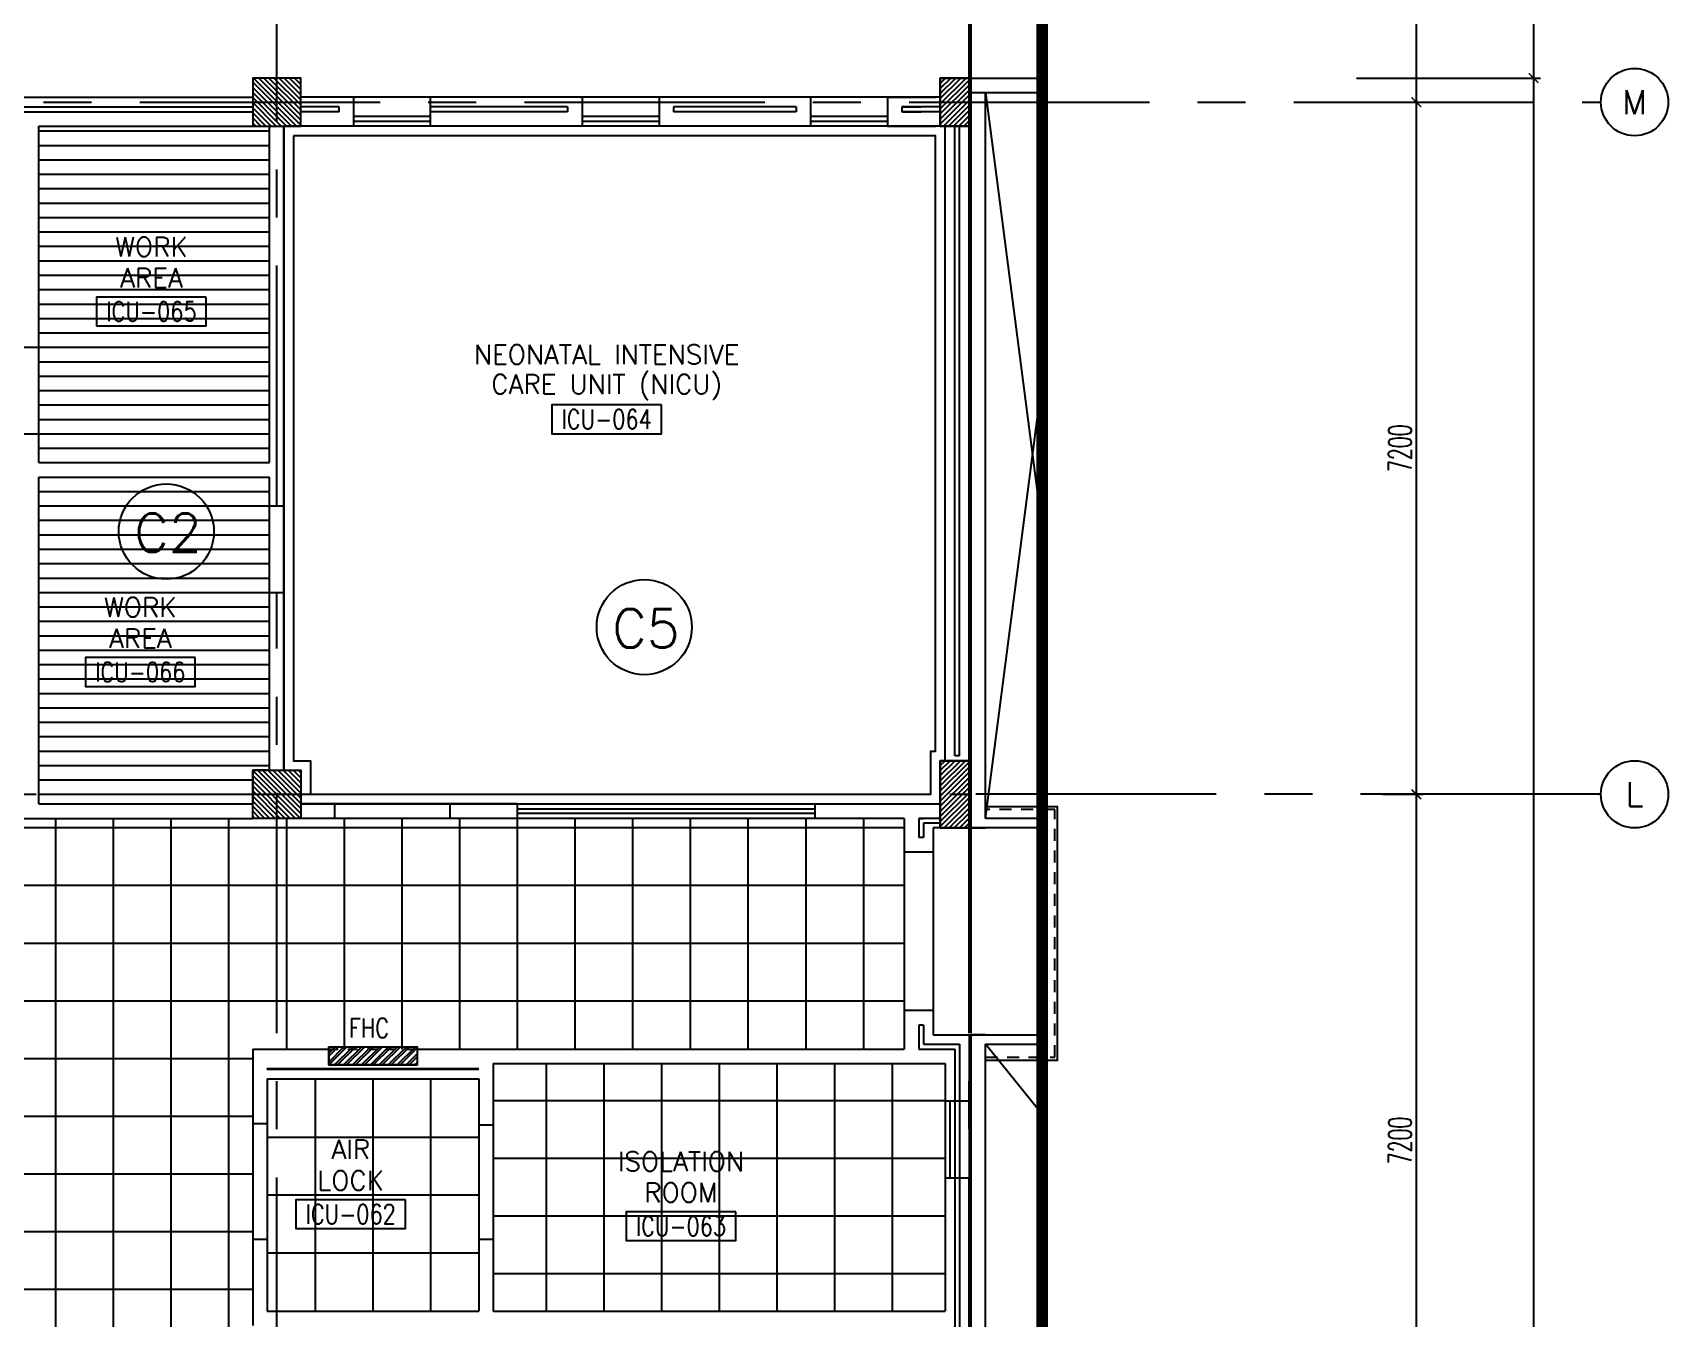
# Model space of a CAD drawing. Extents: x 275967.8 to 276060, y 57291.9 to 57371.4.
# Drawn here: x 276043.04 to 276060.05, y 57344.93 to 57358.3 of the extents above; entities that cross this region are included whole.
import ezdxf
from ezdxf.enums import TextEntityAlignment as Align

# ---------------------------------------------------------------- set-up
doc = ezdxf.new("R2010")
doc.units = 0
doc.header["$MEASUREMENT"] = 0
doc.header["$PDMODE"] = 34
for name, pattern in [('CENTER2', [1.125, 0.75, -0.125, 0.125, -0.125]), ('CENTERX2', [4, 2.5, -0.5, 0.5, -0.5]), ('HIDDEN', [0.375, 0.25, -0.125]), ('HIDDEN2', [0.1875, 0.125, -0.0625])]:
    doc.linetypes.add(name, pattern=pattern)
doc.layers.get('0').update_dxf_attribs({"linetype": 'CONTINUOUS'})
doc.layers.get('DEFPOINTS').update_dxf_attribs({"linetype": 'CONTINUOUS'})
for name, color, linetype in [('AX-CR', 2, 'CONTINUOUS'), ('AX-DIM', 4, 'CONTINUOUS'), ('AX-TXT', 2, 'CONTINUOUS'), ('AXES', 11, 'CENTERX2'), ('CEILING', 4, 'CONTINUOUS'), ('CEILING-MARKER', 6, 'CONTINUOUS'), ('COL', 5, 'CONTINUOUS'), ('ELEV', 2, 'CONTINUOUS'), ('FHC', 2, 'CONTINUOUS'), ('HAT', 8, 'CONTINUOUS'), ('INSUL', 4, 'CONTINUOUS'), ('RM-BOX', 11, 'CONTINUOUS'), ('RM-NAME', 11, 'CONTINUOUS'), ('RM-NO', 11, 'CONTINUOUS'), ('ROOF', 7, 'CONTINUOUS'), ('SHAFT', 3, 'CONTINUOUS'), ('STR', 5, 'CONTINUOUS'), ('TXT', 2, 'CONTINUOUS'), ('WALL', 2, 'CONTINUOUS'), ('WIN', 3, 'CONTINUOUS')]:
    doc.layers.add(name, color=color, linetype=linetype)
doc.styles.add('ROMANS', font='ROMANS.shx', dxfattribs={"width": 0.6})
doc.dimstyles.new('STANDARD_IN', dxfattribs={"dimtxt": 0.24, "dimasz": 0.1, "dimexe": 0.07, "dimexo": 0.05, "dimgap": 0.05, "dimtad": 1, "dimdec": 0, "dimlfac": 1000, "dimzin": 0, "dimtxsty": 'ROMANS', "dimblk": 'ARCHTICK', "dimcen": 0.05, "dimdle": 0.05, "dimclrd": 4, "dimclre": 4, "dimclrt": 2, "dimazin": 3, "dimtfac": 1, "dimtdec": 0, "dimtmove": 0, "dimatfit": 3, "dimtolj": 1, "dimtzin": 0})

# ---------------------------------------------------------------- blocks, each defined once
blk = doc.blocks.new('*X12')
at = {"color": 0}
for p, q in [((80579, 169940), (81029, 170390)), ((80579, 169993), (80976, 170390)), ((80579, 170046), (80923, 170390)), ((80579, 170099), (80870, 170390)), ((80579, 170152), (80817, 170390)), ((80579, 170205), (80764, 170390)), ((80579, 170258), (80711, 170390)), ((80579, 170311), (80658, 170390)), ((80579, 170364), (80605, 170390)), ((80582, 169890), (81079, 170387)), ((80635, 169890), (81079, 170334)), ((80688, 169890), (81079, 170281)), ((80741, 169890), (81079, 170228)), ((80794, 169890), (81079, 170175)), ((80847, 169890), (81079, 170122)), ((80900, 169890), (81079, 170069)), ((80953, 169890), (81079, 170016)), ((81006, 169890), (81079, 169963)), ((81059, 169890), (81079, 169910))]:
    blk.add_line(p, q, dxfattribs=at)
blk = doc.blocks.new('*X11')
at = {"color": 0}
for p, q in [((80579, 177099), (81070, 177590)), ((80579, 177152), (81017, 177590)), ((80579, 177205), (80964, 177590)), ((80579, 177258), (80911, 177590)), ((80579, 177311), (80858, 177590)), ((80579, 177364), (80804, 177590)), ((80579, 177417), (80751, 177590)), ((80579, 177471), (80698, 177590)), ((80579, 177524), (80645, 177590)), ((80579, 177577), (80592, 177590)), ((80623, 177090), (81079, 177546)), ((80676, 177090), (81079, 177493)), ((80729, 177090), (81079, 177440)), ((80782, 177090), (81079, 177387)), ((80835, 177090), (81079, 177334)), ((80888, 177090), (81079, 177281)), ((80941, 177090), (81079, 177228)), ((80994, 177090), (81079, 177175)), ((81047, 177090), (81079, 177122))]:
    blk.add_line(p, q, dxfattribs=at)
blk = doc.blocks.new('COL50')
at = {"layer": 'COL'}
blk.add_lwpolyline([(-250, 250), (-250, -250), (250, -250), (250, 250)], close=True, dxfattribs=at)
blk = doc.blocks.new('RM1')
at = {"layer": 'RM-BOX'}
blk.add_lwpolyline([(570, -200), (-570, -200), (-570, -500), (570, -500)], close=True, dxfattribs=at)
at = {"layer": 'RM-NAME', "style": 'ROMANS'}
blk.add_attdef('ROOMNAME1', text='', height=200, dxfattribs=at).set_placement((0, 324), align=Align.MIDDLE)
blk = doc.blocks.new('_ARCHTICK')
at = {"color": 0, "linetype": 'BYBLOCK', "const_width": 0.15}
blk.add_lwpolyline([(-0.5, -0.5), (0.5, 0.5)], dxfattribs=at)
blk = doc.blocks.new('*D150')
at = {"layer": 'AX-DIM', "color": 4, "ltscale": 0.3}
for p, q in [((276056.791, 57367.858), (276058.715, 57367.858)), ((276058.645, 57367.908), (276058.645, 57357.783)), ((276057.995, 57357.833), (276058.715, 57357.833))]:
    blk.add_line(p, q, dxfattribs=at)
at = {"layer": 'DEFPOINTS', "color": 0, "ltscale": 0.3}
for p in [(276056.741, 57367.858), (276057.945, 57357.833), (276058.645, 57357.833)]:
    blk.add_point(p, dxfattribs=at)
at = {"layer": 'AX-DIM', "color": 4, "ltscale": 0.3, "xscale": 0.1, "yscale": 0.1, "zscale": 0.1}
for p, rotation in [((276058.645, 57367.858), 90), ((276058.645, 57357.833), 270)]:
    blk.add_blockref('_ARCHTICK', p, dxfattribs=dict(at, rotation=rotation))
at = {"layer": 'AX-DIM', "color": 2, "ltscale": 0.3, "insert": (276058.475, 57362.845), "char_height": 0.24, "attachment_point": 5, "rotation": 90, "style": 'ROMANS'}
blk.add_mtext('\\A1;10025', dxfattribs=at)
blk = doc.blocks.new('*D149')
at = {"layer": 'AX-DIM', "color": 4, "ltscale": 0.3}
for p, q in [((276056.803, 57357.833), (276058.715, 57357.833)), ((276058.645, 57357.883), (276058.645, 57298.463)), ((276054.365, 57298.513), (276058.715, 57298.513))]:
    blk.add_line(p, q, dxfattribs=at)
at = {"layer": 'DEFPOINTS', "color": 0, "ltscale": 0.3}
for p in [(276056.753, 57357.833), (276054.315, 57298.513), (276058.645, 57298.513)]:
    blk.add_point(p, dxfattribs=at)
at = {"layer": 'AX-DIM', "color": 4, "ltscale": 0.3, "xscale": 0.1, "yscale": 0.1, "zscale": 0.1}
for p, rotation in [((276058.645, 57357.833), 90), ((276058.645, 57298.513), 270)]:
    blk.add_blockref('_ARCHTICK', p, dxfattribs=dict(at, rotation=rotation))
at = {"layer": 'AX-DIM', "color": 2, "ltscale": 0.3, "insert": (276058.475, 57328.173), "char_height": 0.24, "attachment_point": 5, "rotation": 90, "style": 'ROMANS'}
blk.add_mtext('\\A1;59320', dxfattribs=at)
blk = doc.blocks.new('*D137')
at = {"layer": 'AX-DIM', "color": 4, "ltscale": 0.3}
for p, q in [((276057.425, 57350.433), (276057.425, 57343.133)), ((276057.075, 57350.383), (276057.495, 57350.383)), ((276057.075, 57343.183), (276057.495, 57343.183))]:
    blk.add_line(p, q, dxfattribs=at)
at = {"layer": 'DEFPOINTS', "color": 0, "ltscale": 0.3}
for p in [(276057.025, 57350.383), (276057.025, 57343.183), (276057.425, 57343.183)]:
    blk.add_point(p, dxfattribs=at)
at = {"layer": 'AX-DIM', "color": 4, "ltscale": 0.3, "xscale": 0.1, "yscale": 0.1, "zscale": 0.1}
for p, rotation in [((276057.425, 57350.383), 90), ((276057.425, 57343.183), 270)]:
    blk.add_blockref('_ARCHTICK', p, dxfattribs=dict(at, rotation=rotation))
at = {"layer": 'AX-DIM', "color": 2, "ltscale": 0.3, "insert": (276057.255, 57346.783), "char_height": 0.24, "attachment_point": 5, "rotation": 90, "style": 'ROMANS'}
blk.add_mtext('\\A1;7200', dxfattribs=at)
blk = doc.blocks.new('AXR')
at = {"layer": 'AX-CR'}
blk.add_circle((350, 0), 350, dxfattribs=at)
blk = doc.blocks.new('*D135')
at = {"layer": 'AX-DIM', "color": 4, "ltscale": 0.3}
for p, q in [((276057.075, 57357.583), (276057.495, 57357.583)), ((276057.425, 57357.633), (276057.425, 57350.333)), ((276057.075, 57350.383), (276057.495, 57350.383))]:
    blk.add_line(p, q, dxfattribs=at)
at = {"layer": 'DEFPOINTS', "color": 0, "ltscale": 0.3}
for p in [(276057.025, 57357.583), (276057.025, 57350.383), (276057.425, 57350.383)]:
    blk.add_point(p, dxfattribs=at)
at = {"layer": 'AX-DIM', "color": 4, "ltscale": 0.3, "xscale": 0.1, "yscale": 0.1, "zscale": 0.1}
for p, rotation in [((276057.425, 57357.583), 90), ((276057.425, 57350.383), 270)]:
    blk.add_blockref('_ARCHTICK', p, dxfattribs=dict(at, rotation=rotation))
at = {"layer": 'AX-DIM', "color": 2, "ltscale": 0.3, "insert": (276057.255, 57353.983), "char_height": 0.24, "attachment_point": 5, "rotation": 90, "style": 'ROMANS'}
blk.add_mtext('\\A1;7200', dxfattribs=at)
blk = doc.blocks.new('*D134')
at = {"layer": 'AX-DIM', "color": 4, "ltscale": 0.3}
for p, q in [((276057.075, 57359.983), (276057.495, 57359.983)), ((276057.425, 57360.033), (276057.425, 57357.533)), ((276057.075, 57357.583), (276057.495, 57357.583))]:
    blk.add_line(p, q, dxfattribs=at)
at = {"layer": 'DEFPOINTS', "color": 0, "ltscale": 0.3}
for p in [(276057.025, 57359.983), (276057.025, 57357.583), (276057.425, 57357.583)]:
    blk.add_point(p, dxfattribs=at)
at = {"layer": 'AX-DIM', "color": 4, "ltscale": 0.3, "xscale": 0.1, "yscale": 0.1, "zscale": 0.1}
for p, rotation in [((276057.425, 57359.983), 90), ((276057.425, 57357.583), 270)]:
    blk.add_blockref('_ARCHTICK', p, dxfattribs=dict(at, rotation=rotation))
at = {"layer": 'AX-DIM', "color": 2, "ltscale": 0.3, "insert": (276057.255, 57358.783), "char_height": 0.24, "attachment_point": 5, "rotation": 90, "style": 'ROMANS'}
blk.add_mtext('\\A1;2400', dxfattribs=at)
blk = doc.blocks.new('C11')
at = {"layer": 'HAT'}
h = blk.add_hatch(dxfattribs=at)
h.set_pattern_fill('ANSI31', color=256, scale=300, style=0)
h.set_pattern_definition([(45, (-248556.182, -75061.005), (-26.5165043, 26.5165043), [])])
h.paths.add_polyline_path([(300, 700), (0, 700), (0, 350), (300, 350)])
h.paths.add_polyline_path([(300, 350), (0, 350), (0, 0), (300, 0)])
at = {"layer": 'COL'}
blk.add_lwpolyline([(300, 700), (300, 0), (0, 0), (0, 700)], close=True, dxfattribs=at)
blk = doc.blocks.new('C-300')
at = {"layer": 'HAT', "linetype": 'BYBLOCK', "ltscale": 0.3}
h = blk.add_hatch(dxfattribs=at)
h.set_pattern_fill('ANSI31', color=8, scale=300, style=0)
h.set_pattern_definition([(45, (-258496.182, -82361.005), (-26.5165043, 26.5165043), [])])
h.paths.add_polyline_path([(300, 500), (0, 500), (0, 250), (300, 250)])
h.paths.add_polyline_path([(300, 250), (0, 250), (0, 0), (300, 0)])
at = {"layer": 'COL'}
blk.add_lwpolyline([(0, 500), (300, 500), (300, 0), (0, 0)], close=True, dxfattribs=at)

msp = doc.modelspace()

# ---------------------------------------------------------------- hatches: boundary and pattern name
at = {"layer": 'FHC', "linetype": 'BYBLOCK', "ltscale": 0.3}
h = msp.add_hatch(dxfattribs=at)
h.set_pattern_fill('ANSI32', color=11, scale=0.175, style=0)
h.set_pattern_definition([(45, (275813.919317, 57316.51692), (-0.046403883, 0.046403883), []), (45, (275813.95025, 57316.51692), (-0.046403883, 0.046403883), [])])
h.paths.add_polyline_path([(276047.0355, 57347.5679), (276047.0355, 57347.7579), (276046.1155, 57347.7579), (276046.1155, 57347.5679)])
h.paths.add_polyline_path([(276045.9029, 57347.1468), (276045.9029, 57347.5676), (276046.1654, 57347.5676), (276046.1654, 57347.1468)], flags=9)

# ---------------------------------------------------------------- linework, layer by layer
at = {"layer": 'AXES'}
for p, q in [((276045.5755, 57353.3829), (276045.5755, 57370.7113)), ((276052.7755, 57291.8986), (276052.7755, 57370.3613)), ((276052.7955, 57291.8986), (276052.7955, 57370.3613)), ((276032.1505, 57357.5829), (276059.3451, 57357.5829)), ((276045.5755, 57291.8986), (276045.5755, 57352.4829)), ((276036.5755, 57350.3829), (276052.7955, 57350.3829)), ((276059.3451, 57350.3829), (276052.5255, 57350.3829))]:
    msp.add_line(p, q, dxfattribs=at)
at = {"layer": 'CEILING', "linetype": 'BYBLOCK', "ltscale": 0.3}
for p, q in [((276043.1005, 57357.2829), (276045.5005, 57357.2829)), ((276043.1005, 57357.1329), (276045.5005, 57357.1329)), ((276043.1005, 57356.9829), (276045.5005, 57356.9829)), ((276043.1005, 57356.8329), (276045.5005, 57356.8329)), ((276043.1005, 57356.6829), (276045.5005, 57356.6829)), ((276043.1005, 57356.5329), (276045.5005, 57356.5329)), ((276043.1005, 57356.3829), (276045.5005, 57356.3829)), ((276043.1005, 57356.2329), (276045.5005, 57356.2329)), ((276043.1005, 57356.0829), (276045.5005, 57356.0829)), ((276043.1005, 57355.9329), (276045.5005, 57355.9329)), ((276043.1005, 57355.7829), (276045.5005, 57355.7829)), ((276043.1005, 57355.6329), (276045.5005, 57355.6329)), ((276043.1005, 57355.4829), (276045.5005, 57355.4829)), ((276043.1005, 57355.3329), (276045.5005, 57355.3329)), ((276043.1005, 57355.1829), (276045.5005, 57355.1829)), ((276043.1005, 57355.0329), (276045.5005, 57355.0329)), ((276043.1005, 57354.8829), (276045.5005, 57354.8829)), ((276043.1005, 57354.7329), (276045.5005, 57354.7329)), ((276043.1005, 57354.5829), (276045.5005, 57354.5829)), ((276043.1005, 57354.4329), (276045.5005, 57354.4329)), ((276043.1005, 57354.2829), (276045.5005, 57354.2829)), ((276043.1005, 57354.1329), (276045.5005, 57354.1329)), ((276043.1005, 57353.9829), (276045.5005, 57353.9829)), ((276043.1005, 57353.5329), (276045.5005, 57353.5329)), ((276043.1005, 57353.3829), (276045.5005, 57353.3829)), ((276043.1005, 57353.2329), (276045.5005, 57353.2329)), ((276043.1005, 57353.0829), (276045.5005, 57353.0829)), ((276043.1005, 57352.9329), (276045.5005, 57352.9329)), ((276043.1005, 57352.7829), (276045.5005, 57352.7829)), ((276043.1005, 57352.6329), (276045.5005, 57352.6329)), ((276043.1005, 57352.4829), (276045.5005, 57352.4829)), ((276043.1005, 57352.3329), (276045.5005, 57352.3329)), ((276043.1005, 57352.1829), (276045.5005, 57352.1829)), ((276043.1005, 57352.0329), (276045.5005, 57352.0329)), ((276043.1005, 57351.8829), (276045.5005, 57351.8829)), ((276043.1005, 57351.7329), (276045.5005, 57351.7329)), ((276043.1005, 57351.5829), (276045.5005, 57351.5829)), ((276043.1005, 57351.4329), (276045.5005, 57351.4329)), ((276043.1005, 57351.2829), (276045.5005, 57351.2829)), ((276043.1005, 57351.1329), (276045.5005, 57351.1329)), ((276043.1005, 57350.9829), (276045.5005, 57350.9829)), ((276043.1005, 57350.8329), (276045.5005, 57350.8329)), ((276043.1005, 57350.6829), (276045.5005, 57350.6829)), ((276043.1005, 57350.5329), (276045.3255, 57350.5329)), ((276043.1005, 57350.3829), (276045.3255, 57350.3829)), ((276043.2755, 57350.1329), (276043.2755, 57338.6329)), ((276043.8755, 57350.1329), (276043.8755, 57338.6329)), ((276044.4755, 57350.1329), (276044.4755, 57338.6329)), ((276045.0755, 57350.1329), (276045.0755, 57338.6329)), ((276045.6755, 57350.1329), (276045.6755, 57347.7329)), ((276046.2755, 57350.1329), (276046.2755, 57347.7329)), ((276046.8755, 57350.1329), (276046.8755, 57347.7329)), ((276047.4755, 57350.1329), (276047.4755, 57347.7329)), ((276048.0755, 57350.1329), (276048.0755, 57347.7329)), ((276048.6755, 57350.1329), (276048.6755, 57347.7329)), ((276049.2755, 57350.1329), (276049.2755, 57347.7329)), ((276049.8755, 57350.1329), (276049.8755, 57347.7329)), ((276050.4755, 57350.1329), (276050.4755, 57347.7329)), ((276051.0755, 57350.1329), (276051.0755, 57347.7329)), ((276051.6755, 57350.1329), (276051.6755, 57347.7329)), ((276052.1005, 57350.0329), (276020.6255, 57350.0329)), ((276052.1005, 57349.4329), (276020.6255, 57349.4329)), ((276052.1005, 57348.8329), (276020.6255, 57348.8329)), ((276052.1005, 57348.2329), (276020.6255, 57348.2329)), ((276045.3255, 57347.6329), (276038.6255, 57347.6329)), ((276048.3755, 57347.5829), (276048.3755, 57345.0079)), ((276048.9755, 57347.5829), (276048.9755, 57345.0079)), ((276049.5755, 57347.5829), (276049.5755, 57345.0079)), ((276050.1755, 57347.5829), (276050.1755, 57345.0079)), ((276050.7755, 57347.5829), (276050.7755, 57345.0079)), ((276051.3755, 57347.5829), (276051.3755, 57345.0079)), ((276051.9755, 57347.5829), (276051.9755, 57345.0079)), ((276045.9755, 57347.4229), (276045.9755, 57345.0079)), ((276046.5755, 57347.4229), (276046.5755, 57345.0079)), ((276047.1755, 57347.4229), (276047.1755, 57345.0079)), ((276052.5255, 57347.1954), (276047.8255, 57347.1954)), ((276045.3255, 57347.0329), (276038.6255, 57347.0329)), ((276045.4755, 57346.8154), (276047.6755, 57346.8154)), ((276052.5255, 57346.5954), (276047.8255, 57346.5954)), ((276045.3255, 57346.4329), (276038.6255, 57346.4329)), ((276045.4755, 57346.2154), (276047.6755, 57346.2154)), ((276052.5255, 57345.9954), (276047.8255, 57345.9954)), ((276045.3255, 57345.8329), (276038.6255, 57345.8329)), ((276045.4755, 57345.6154), (276047.6755, 57345.6154)), ((276052.5255, 57345.3954), (276047.8255, 57345.3954)), ((276045.3255, 57345.2329), (276039.5755, 57345.2329))]:
    msp.add_line(p, q, dxfattribs=at)
for points in [[(276045.6505, 57357.3329), (276045.6505, 57350.6329), (276045.8255, 57350.6329), (276045.8255, 57350.2829), (276052.4755, 57350.2829), (276052.4755, 57350.7329), (276052.5255, 57350.7329), (276052.5255, 57357.3329)], [(276045.7505, 57357.2329), (276045.7505, 57350.7329), (276045.9255, 57350.7329), (276045.9255, 57350.3829), (276052.3755, 57350.3829), (276052.3755, 57350.8329), (276052.4255, 57350.8329), (276052.4255, 57357.2329)]]:
    msp.add_lwpolyline(points, close=True, dxfattribs=at)
at = {"layer": 'CEILING-MARKER', "color": 2}
for centre in [(276044.4275, 57353.116), (276049.3971, 57352.1221)]:
    msp.add_circle(centre, 0.4949, dxfattribs=at)
at = {"layer": 'COL'}
msp.add_lwpolyline([(276045.8255, 57357.3329), (276045.8255, 57357.8329), (276045.3255, 57357.8329), (276045.3255, 57357.3329)], close=True, dxfattribs=at)
at = {"layer": 'ELEV', "linetype": 'CENTER2', "const_width": 0.12}
msp.add_lwpolyline([(276053.5351, 57296.8068), (276053.5351, 57360.645)], dxfattribs=at)
at = {"layer": 'FHC', "color": 250, "linetype": 'HIDDEN', "ltscale": 0.25}
msp.add_line((276046.1155, 57347.7329), (276047.0355, 57347.7329), dxfattribs=at)
at = {"layer": 'FHC', "linetype": 'BYBLOCK', "ltscale": 0.3}
msp.add_lwpolyline([(276046.1155, 57347.7579), (276047.0355, 57347.7579), (276047.0355, 57347.5679), (276046.1155, 57347.5679)], close=True, dxfattribs=at)
at = {"layer": 'INSUL'}
for p, q in [((276042.5255, 57357.5329), (276045.3255, 57357.5329)), ((276042.5255, 57357.4829), (276045.3255, 57357.4829)), ((276046.2255, 57357.5329), (276045.8255, 57357.5329)), ((276046.2255, 57357.4829), (276045.8255, 57357.4829)), ((276046.2255, 57357.4829), (276046.2255, 57357.5329)), ((276048.6005, 57357.5329), (276047.1755, 57357.5329)), ((276048.6005, 57357.4829), (276047.1755, 57357.4829)), ((276048.6005, 57357.5329), (276048.6005, 57357.4829)), ((276049.7005, 57357.5329), (276049.7005, 57357.4829)), ((276050.9755, 57357.5329), (276049.7005, 57357.5329)), ((276050.9755, 57357.4829), (276049.7005, 57357.4829)), ((276050.9755, 57357.5329), (276050.9755, 57357.4829)), ((276052.0755, 57357.5329), (276052.2755, 57357.5329)), ((276052.0755, 57357.5329), (276052.0755, 57357.4829)), ((276052.4788, 57357.5329), (276052.0755, 57357.5329)), ((276052.0755, 57357.4829), (276052.2755, 57357.4829)), ((276052.4788, 57357.4829), (276052.0755, 57357.4829)), ((276052.6255, 57350.7829), (276052.6255, 57357.3329)), ((276052.6755, 57350.7829), (276052.6755, 57357.3329)), ((276052.6755, 57350.7829), (276052.6255, 57350.7829)), ((276052.2505, 57350.1329), (276052.2505, 57349.9329)), ((276052.2505, 57350.1329), (276052.3005, 57350.1329)), ((276052.4755, 57350.1329), (276052.2505, 57350.1329)), ((276052.3005, 57350.0829), (276052.3005, 57349.9329)), ((276052.4755, 57350.0829), (276052.3005, 57350.0829)), ((276052.3005, 57349.9329), (276052.2505, 57349.9329)), ((276052.2505, 57347.9829), (276052.2505, 57347.7329)), ((276052.3005, 57347.9829), (276052.2505, 57347.9829)), ((276052.3005, 57347.9829), (276052.3005, 57347.7829)), ((276052.2505, 57347.7329), (276052.6255, 57347.7329)), ((276052.3005, 57347.7829), (276052.6755, 57347.7829)), ((276052.6255, 57347.7329), (276052.6255, 57343.5829)), ((276052.6755, 57347.7829), (276052.6755, 57343.5829))]:
    msp.add_line(p, q, dxfattribs=at)
at = {"layer": 'ROOF'}
for p, q in [((276052.7955, 57357.8329), (276053.4947, 57357.8329)), ((276052.7946, 57357.6829), (276053.4947, 57357.6829)), ((276052.9455, 57350.1329), (276052.9455, 57357.6829)), ((276052.7955, 57350.0329), (276052.7955, 57357.4829)), ((276053.4947, 57350.1329), (276052.9455, 57350.1329)), ((276052.7955, 57350.0329), (276052.9455, 57350.0329)), ((276053.4947, 57350.0329), (276052.7955, 57350.0329)), ((276052.7755, 57347.8829), (276053.4947, 57347.8829)), ((276052.7955, 57336.2329), (276052.7955, 57347.8829)), ((276052.9455, 57347.8829), (276052.7955, 57347.8829)), ((276052.9455, 57336.3329), (276052.9455, 57347.7829)), ((276052.9455, 57347.7829), (276053.4947, 57347.7829))]:
    msp.add_line(p, q, dxfattribs=at)
at = {"layer": 'SHAFT'}
for p, q in [((276052.9455, 57357.6829), (276053.4947, 57353.4304)), ((276052.9455, 57350.1329), (276053.4947, 57354.3855)), ((276053.4947, 57347.1009), (276052.9455, 57347.7829))]:
    msp.add_line(p, q, dxfattribs=at)
at = {"layer": 'STR'}
msp.add_lwpolyline([(276052.9441, 57347.6188), (276053.6955, 57347.6188), (276053.6955, 57350.2538), (276052.9441, 57350.2538)], dxfattribs=at)
at = {"layer": 'STR', "linetype": 'HIDDEN2'}
msp.add_lwpolyline([(276052.9441, 57347.6488), (276053.6655, 57347.6488), (276053.6655, 57350.2238), (276052.9441, 57350.2238)], dxfattribs=at)
at = {"layer": 'WALL'}
for p, q in [((276042.3755, 57357.6329), (276045.3255, 57357.6329)), ((276046.3755, 57357.6329), (276045.8255, 57357.6329)), ((276048.7505, 57357.6329), (276047.1755, 57357.6329)), ((276048.7505, 57357.6329), (276048.7505, 57357.3329)), ((276049.5505, 57357.6329), (276049.5505, 57357.3329)), ((276051.1255, 57357.6329), (276049.5505, 57357.6329)), ((276051.1255, 57357.6329), (276051.1255, 57357.3329)), ((276051.9255, 57357.6329), (276052.4255, 57357.6329)), ((276051.9255, 57357.6329), (276051.9255, 57357.3329)), ((276052.4755, 57357.6329), (276051.9255, 57357.6329)), ((276043.1005, 57355.0329), (276043.1005, 57357.3329)), ((276043.1005, 57357.3329), (276045.3255, 57357.3329)), ((276045.5005, 57353.8329), (276045.5005, 57357.3329)), ((276045.6505, 57353.3829), (276045.6505, 57357.3329)), ((276046.3755, 57357.3329), (276045.8255, 57357.3329)), ((276048.7505, 57357.3329), (276047.1755, 57357.3329)), ((276051.1255, 57357.3329), (276049.5505, 57357.3329)), ((276051.9255, 57357.3329), (276052.4255, 57357.3329)), ((276052.4788, 57357.3329), (276051.9255, 57357.3329)), ((276052.5255, 57350.7329), (276052.5255, 57357.3329)), ((276052.7755, 57350.7329), (276052.7755, 57357.3329)), ((276043.1005, 57353.8329), (276043.1005, 57355.0329)), ((276043.1005, 57350.2829), (276043.1005, 57353.6829)), ((276045.5005, 57353.3829), (276045.5005, 57353.6829)), ((276045.5005, 57350.6329), (276045.5005, 57353.3829)), ((276045.6505, 57350.6329), (276045.6505, 57353.3829)), ((276052.1005, 57350.1329), (276052.1005, 57349.7829)), ((276052.4005, 57350.0329), (276052.4005, 57349.7829)), ((276052.7755, 57350.0329), (276052.4005, 57350.0329)), ((276052.1005, 57349.7829), (276052.1005, 57347.7329)), ((276052.4005, 57349.7829), (276052.1005, 57349.7829)), ((276052.4005, 57349.7829), (276052.4005, 57347.8829)), ((276052.4005, 57348.1329), (276052.1005, 57348.1329)), ((276052.4005, 57347.8829), (276052.7755, 57347.8829)), ((276045.9034, 57347.7329), (276046.1155, 57347.7329)), ((276046.1155, 57347.7284), (276046.1155, 57347.5679)), ((276047.0355, 57347.7284), (276047.0355, 57347.5679)), ((276046.1155, 57347.5679), (276047.0355, 57347.5679))]:
    msp.add_line(p, q, dxfattribs=at)
at = {"layer": 'WALL', "linetype": 'BYBLOCK'}
for p, q in [((276046.3755, 57357.3329), (276046.3755, 57357.6329)), ((276047.1755, 57357.3329), (276047.1755, 57357.6329)), ((276042.9505, 57355.0329), (276043.1005, 57355.0329)), ((276042.9505, 57354.1329), (276043.1005, 57354.1329)), ((276043.1005, 57353.8329), (276045.5005, 57353.8329)), ((276043.1005, 57353.6829), (276045.5005, 57353.6829)), ((276045.5005, 57353.3829), (276045.6505, 57353.3829)), ((276045.5005, 57352.4829), (276045.6505, 57352.4829)), ((276043.1005, 57350.2829), (276045.3255, 57350.2829)), ((276046.1755, 57350.2829), (276045.8255, 57350.2829)), ((276048.0755, 57350.2829), (276046.1755, 57350.2829)), ((276046.1755, 57350.2829), (276046.1755, 57350.1329)), ((276047.3755, 57350.2829), (276047.3755, 57350.1329)), ((276048.0755, 57350.2829), (276048.0755, 57350.1329)), ((276051.1755, 57350.1329), (276051.1755, 57350.2829)), ((276051.1755, 57350.2829), (276052.1005, 57350.2829)), ((276052.1005, 57350.2829), (276052.4755, 57350.2829)), ((276041.2687, 57350.1329), (276045.3255, 57350.1329)), ((276046.1755, 57350.1329), (276045.8226, 57350.1329)), ((276048.0755, 57350.1329), (276046.1755, 57350.1329)), ((276052.1005, 57350.1329), (276051.1755, 57350.1329)), ((276052.7755, 57350.0329), (276052.7755, 57350.0329)), ((276052.7755, 57347.8829), (276052.7755, 57347.195)), ((276045.3255, 57347.7329), (276045.3255, 57346.9554)), ((276045.3255, 57347.7329), (276046.1155, 57347.7329)), ((276047.0355, 57347.7329), (276052.1005, 57347.7329)), ((276045.4755, 57347.5329), (276047.6755, 57347.5329)), ((276045.4755, 57347.5229), (276045.4755, 57347.5329)), ((276045.4755, 57347.5229), (276047.6755, 57347.5229)), ((276047.8255, 57347.5829), (276047.8255, 57346.9454)), ((276047.8255, 57347.5829), (276052.5255, 57347.5829)), ((276052.5255, 57347.5829), (276052.5255, 57347.195)), ((276045.4755, 57347.4229), (276045.4755, 57346.9554)), ((276045.4755, 57347.4229), (276047.6755, 57347.4229)), ((276047.6755, 57347.4229), (276047.6755, 57346.9454)), ((276052.5255, 57347.195), (276052.7755, 57347.195)), ((276045.3255, 57346.9554), (276045.3255, 57344.8579)), ((276045.4755, 57346.9554), (276045.3255, 57346.9554)), ((276045.4755, 57346.9554), (276045.4755, 57345.0079)), ((276047.6755, 57346.9454), (276047.8255, 57346.9454)), ((276047.6755, 57346.9454), (276047.6755, 57345.0079)), ((276047.8255, 57346.9454), (276047.8255, 57345.0079)), ((276052.5255, 57346.395), (276052.7755, 57346.395)), ((276052.5255, 57346.395), (276052.5255, 57345.0079)), ((276052.7755, 57346.395), (276052.7755, 57344.795)), ((276045.3255, 57345.7554), (276045.4755, 57345.7554)), ((276047.6755, 57345.7554), (276047.8255, 57345.7554)), ((276045.4755, 57345.0079), (276047.6755, 57345.0079)), ((276047.8255, 57345.0079), (276052.5255, 57345.0079))]:
    msp.add_line(p, q, dxfattribs=at)
at = {"layer": 'WALL', "linetype": 'BYBLOCK', "ltscale": 0.3}
for p, q in [((276045.5005, 57350.6329), (276045.3255, 57350.6329)), ((276045.3255, 57350.6329), (276045.3255, 57350.2829)), ((276045.6505, 57350.6329), (276045.8255, 57350.6329)), ((276045.8255, 57350.6329), (276045.8255, 57350.2829)), ((276045.8255, 57350.1329), (276045.3255, 57350.1329))]:
    msp.add_line(p, q, dxfattribs=at)
for points in [[(276045.8255, 57357.8329), (276045.3255, 57357.8329), (276045.3255, 57357.3329), (276045.8255, 57357.3329)], [(276052.7755, 57357.8329), (276052.4755, 57357.8329), (276052.4755, 57357.3329), (276052.7755, 57357.3329)], [(276052.4755, 57350.0329), (276052.7755, 57350.0329), (276052.7755, 57350.7329), (276052.4755, 57350.7329)]]:
    msp.add_lwpolyline(points, close=True, dxfattribs=at)
at = {"layer": 'WIN'}
for p, q in [((276047.1755, 57357.6329), (276046.3755, 57357.6329)), ((276049.5505, 57357.6329), (276048.7505, 57357.6329)), ((276051.9255, 57357.6329), (276051.1255, 57357.6329)), ((276047.1755, 57357.4329), (276046.3755, 57357.4329)), ((276047.1755, 57357.3829), (276046.3755, 57357.3829)), ((276049.5505, 57357.4329), (276048.7505, 57357.4329)), ((276049.5505, 57357.3829), (276048.7505, 57357.3829)), ((276051.9255, 57357.4329), (276051.1255, 57357.4329)), ((276051.9255, 57357.3829), (276051.1255, 57357.3829)), ((276047.1755, 57357.3329), (276046.3755, 57357.3329)), ((276049.5505, 57357.3329), (276048.7505, 57357.3329)), ((276051.9255, 57357.3329), (276051.1255, 57357.3329)), ((276052.5255, 57347.195), (276052.5255, 57346.395)), ((276052.5755, 57347.195), (276052.5755, 57346.395)), ((276052.6255, 57347.195), (276052.6255, 57346.395)), ((276052.7755, 57347.195), (276052.7755, 57346.395))]:
    msp.add_line(p, q, dxfattribs=at)
at = {"layer": 'WIN', "linetype": 'BYBLOCK'}
for p, q in [((276048.0755, 57350.2829), (276051.1755, 57350.2829)), ((276048.0755, 57350.2329), (276051.1755, 57350.2329)), ((276051.1755, 57350.1829), (276048.0755, 57350.1829)), ((276051.1755, 57350.1329), (276048.0755, 57350.1329))]:
    msp.add_line(p, q, dxfattribs=at)

# ---------------------------------------------------------------- block references
at = {"layer": 'AXES'}
ref = msp.add_blockref('AXR', (276059.3451, 57357.5829), dxfattribs=dict(at, xscale=0.001, yscale=0.001, zscale=0.001))
ref.add_attrib('AX', 'M', dxfattribs={"layer": 'AX-TXT', "height": 0.25, "style": 'ROMANS'}).set_placement((276059.6951, 57357.5829), align=Align.MIDDLE)
ref = msp.add_blockref('AXR', (276059.3451, 57350.3829), dxfattribs=dict(at, xscale=0.001, yscale=0.001, zscale=0.001))
ref.add_attrib('AX', 'L', dxfattribs={"layer": 'AX-TXT', "height": 0.25, "style": 'ROMANS'}).set_placement((276059.6951, 57350.3829), align=Align.MIDDLE)
at = {"layer": 'COL', "color": 6, "linetype": 'BYBLOCK', "ltscale": 0.3, "xscale": 0.001, "yscale": 0.001, "zscale": 0.001}
msp.add_blockref('C-300', (276052.4755, 57357.3329), dxfattribs=at)
at = {"layer": 'COL', "xscale": -0.001, "yscale": 0.001, "zscale": 0.001}
msp.add_blockref('COL50', (276045.5755, 57350.3829), dxfattribs=at)
at = {"layer": 'COL', "linetype": 'BYBLOCK', "xscale": 0.001, "yscale": 0.001, "zscale": 0.001}
msp.add_blockref('C11', (276052.4755, 57350.0329), dxfattribs=at)
at = {"layer": 'HAT', "xscale": -0.001, "yscale": 0.001, "zscale": 0.001}
for name in ['*X11', '*X12']:
    msp.add_blockref(name, (276126.4047, 57180.2432), dxfattribs=at)
at = {"layer": 'RM-NAME'}
ref = msp.add_blockref('RM1', (276044.2726, 57355.7548), dxfattribs=dict(at, xscale=0.001, yscale=0.001, zscale=0.001))
ref.add_attrib('ROOMNO', 'ICU-065', dxfattribs={"layer": 'RM-NO', "height": 0.2, "style": 'ROMANS', "width": 0.8}).set_placement((276044.2726, 57355.4048), align=Align.MIDDLE)
ref.add_attrib('ROOMNAME2', 'AREA', dxfattribs={"height": 0.2, "style": 'ROMANS'}).set_placement((276044.2726, 57355.7548), align=Align.MIDDLE)
ref.add_attrib('ROOMNAME1', 'WORK', dxfattribs={"height": 0.2, "style": 'ROMANS'}).set_placement((276044.2726, 57356.0786), align=Align.MIDDLE)
ref = msp.add_blockref('RM1', (276049.0057, 57354.6341), dxfattribs=dict(at, xscale=0.001, yscale=0.001, zscale=0.001))
ref.add_attrib('ROOMNO', 'ICU-064', dxfattribs={"layer": 'RM-NO', "height": 0.2, "style": 'ROMANS', "width": 0.8}).set_placement((276049.0057, 57354.2841), align=Align.MIDDLE)
ref.add_attrib('ROOMNAME2', 'CARE UNIT (NICU)', dxfattribs={"height": 0.2, "style": 'ROMANS'}).set_placement((276049.0057, 57354.6341), align=Align.MIDDLE)
ref.add_attrib('ROOMNAME1', 'NEONATAL INTENSIVE', dxfattribs={"height": 0.2, "style": 'ROMANS'}).set_placement((276049.0057, 57354.9579), align=Align.MIDDLE)
ref = msp.add_blockref('RM1', (276044.1565, 57352.0053), dxfattribs=dict(at, xscale=0.001, yscale=0.001, zscale=0.001))
ref.add_attrib('ROOMNO', 'ICU-066', dxfattribs={"layer": 'RM-NO', "height": 0.2, "style": 'ROMANS', "width": 0.8}).set_placement((276044.1565, 57351.6553), align=Align.MIDDLE)
ref.add_attrib('ROOMNAME2', 'AREA', dxfattribs={"height": 0.2, "style": 'ROMANS'}).set_placement((276044.1565, 57352.0053), align=Align.MIDDLE)
ref.add_attrib('ROOMNAME1', 'WORK', dxfattribs={"height": 0.2, "style": 'ROMANS'}).set_placement((276044.1565, 57352.3292), align=Align.MIDDLE)
ref = msp.add_blockref('RM1', (276046.3446, 57346.3668), dxfattribs=dict(at, xscale=0.001, yscale=0.001, zscale=0.001))
ref.add_attrib('ROOMNO', 'ICU-062', dxfattribs={"layer": 'RM-NO', "height": 0.2, "style": 'ROMANS', "width": 0.8}).set_placement((276046.3446, 57346.0168), align=Align.MIDDLE)
ref.add_attrib('ROOMNAME2', 'LOCK', dxfattribs={"height": 0.2, "style": 'ROMANS'}).set_placement((276046.3446, 57346.3668), align=Align.MIDDLE)
ref.add_attrib('ROOMNAME1', 'AIR', dxfattribs={"height": 0.2, "style": 'ROMANS'}).set_placement((276046.3446, 57346.6906), align=Align.MIDDLE)
ref = msp.add_blockref('RM1', (276049.7784, 57346.241), dxfattribs=dict(at, xscale=0.001, yscale=0.001, zscale=0.001))
ref.add_attrib('ROOMNO', 'ICU-063', dxfattribs={"layer": 'RM-NO', "height": 0.2, "style": 'ROMANS', "width": 0.8}).set_placement((276049.7784, 57345.891), align=Align.MIDDLE)
ref.add_attrib('ROOMNAME2', 'ROOM', dxfattribs={"height": 0.2, "style": 'ROMANS'}).set_placement((276049.7784, 57346.241), align=Align.MIDDLE)
ref.add_attrib('ROOMNAME1', 'ISOLATION', dxfattribs={"height": 0.2, "style": 'ROMANS'}).set_placement((276049.7784, 57346.5648), align=Align.MIDDLE)

# ---------------------------------------------------------------- texts
at = {"layer": 'FHC', "color": 2, "style": 'ROMANS', "width": 0.8}
msp.add_text('FHC', height=0.2, dxfattribs=at).set_placement((276046.3251, 57347.8526))
at = {"layer": 'TXT', "color": 6, "style": 'ROMANS'}
for s, p in [('C2', (276044.0931, 57352.9036)), ('C5', (276049.0627, 57351.9097))]:
    msp.add_text(s, height=0.4, dxfattribs=at).set_placement(p)

# ---------------------------------------------------------------- dimensions: what is measured, and where the dimension line sits
at = {"layer": 'AX-DIM'}
for base, p1, p2, picture, middle in [((276058.6451, 57357.8329), (276056.7407, 57367.8579), (276057.9451, 57357.8329), '*D150', (276058.4751, 57362.8454)), ((276057.4253, 57357.5829), (276057.0253, 57359.9829), (276057.0253, 57357.5829), '*D134', (276057.2553, 57358.7829)), ((276058.6451, 57298.5129), (276056.7529, 57357.8329), (276054.3153, 57298.5129), '*D149', (276058.4751, 57328.1729)), ((276057.4253, 57350.3829), (276057.0253, 57357.5829), (276057.0253, 57350.3829), '*D135', (276057.2553, 57353.9829)), ((276057.4253, 57343.1829), (276057.0253, 57350.3829), (276057.0253, 57343.1829), '*D137', (276057.2553, 57346.7829))]:
    dim = msp.add_linear_dim(base=base, p1=p1, p2=p2, angle=270, dimstyle='STANDARD_IN', dxfattribs=at)
    dim.commit()
    dim.dimension.update_dxf_attribs({"geometry": picture, "text_midpoint": middle})

doc.saveas('drawing.dxf')
